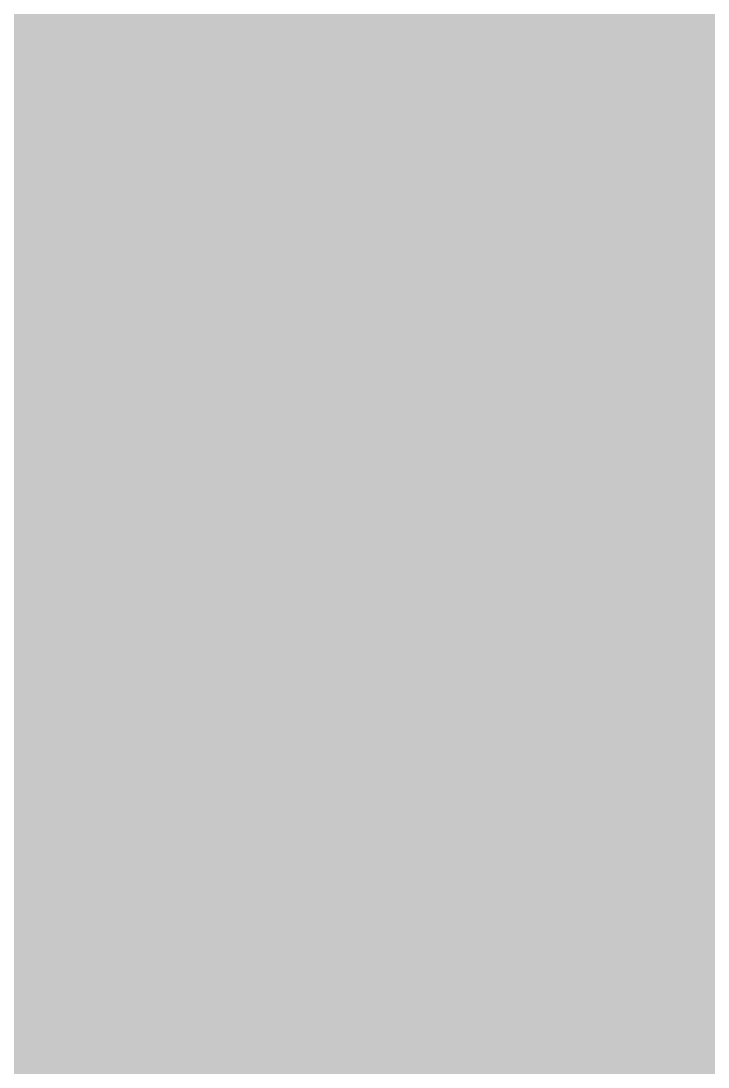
# Model space of a CAD drawing. Header units: inches. Extents: x 267136 to 306747, y 5028981 to 5062930.
# Drawn here: x 292173 to 294446, y 5037095 to 5040554 of the extents above; entities that cross this region are included whole.
import ezdxf

# ---------------------------------------------------------------- set-up
doc = ezdxf.new("R2010")
doc.units = ezdxf.units.IN
doc.header["$MEASUREMENT"] = 0

msp = doc.modelspace()

# ---------------------------------------------------------------- hatches: boundary and pattern name
for points in [[(292589.699, 5040367.817), (292557.139, 5040367.88), (292492.017, 5040368.007), (292426.896, 5040368.136), (292361.774, 5040368.264), (292296.652, 5040368.394), (292231.531, 5040368.523), (292166.409, 5040368.654), (292101.288, 5040368.786), (292101.334, 5040391.938), (292101.522, 5040484.547), (292101.709, 5040577.155), (292101.896, 5040669.764), (292101.99, 5040716.069), (292167.108, 5040715.937), (292232.226, 5040715.807), (292297.344, 5040715.676), (292427.58, 5040715.418), (292492.698, 5040715.291), (292557.816, 5040715.163), (292590.375, 5040715.1), (292590.285, 5040668.795), (292590.105, 5040576.187), (292589.745, 5040390.969), (292589.699, 5040367.817)], [(293078.112, 5040366.886), (293012.99, 5040367.008), (292947.868, 5040367.13), (292882.747, 5040367.253), (292817.625, 5040367.377), (292752.503, 5040367.502), (292687.382, 5040367.627), (292622.26, 5040367.753), (292589.699, 5040367.817), (292589.745, 5040390.969), (292590.105, 5040576.187), (292590.285, 5040668.795), (292590.375, 5040715.1), (292622.934, 5040715.036), (292688.052, 5040714.91), (292818.288, 5040714.66), (292883.406, 5040714.537), (292948.524, 5040714.413), (293013.642, 5040714.291), (293078.76, 5040714.168), (293078.674, 5040667.864), (293078.328, 5040482.646), (293078.155, 5040390.038), (293078.112, 5040366.886)], [(293566.523, 5040365.993), (293533.963, 5040366.051), (293468.841, 5040366.168), (293403.719, 5040366.286), (293338.598, 5040366.405), (293273.476, 5040366.524), (293208.355, 5040366.644), (293143.233, 5040366.765), (293078.112, 5040366.886), (293078.155, 5040390.038), (293078.328, 5040482.646), (293078.674, 5040667.864), (293078.76, 5040714.168), (293143.878, 5040714.047), (293274.114, 5040713.807), (293339.232, 5040713.687), (293469.468, 5040713.451), (293534.586, 5040713.334), (293567.145, 5040713.275), (293567.062, 5040666.971), (293566.896, 5040574.362), (293566.731, 5040481.753), (293566.565, 5040389.145), (293566.523, 5040365.993)], [(294054.936, 5040365.138), (293989.814, 5040365.25), (293924.692, 5040365.362), (293859.571, 5040365.475), (293794.449, 5040365.589), (293729.328, 5040365.704), (293664.206, 5040365.818), (293599.084, 5040365.935), (293566.523, 5040365.993), (293566.565, 5040389.145), (293566.731, 5040481.753), (293566.896, 5040574.362), (293567.062, 5040666.971), (293567.145, 5040713.275), (293599.704, 5040713.217), (293664.822, 5040713.102), (293729.94, 5040712.986), (293860.176, 5040712.758), (293990.412, 5040712.532), (294055.53, 5040712.42), (294055.451, 5040666.116), (294055.292, 5040573.507), (294055.134, 5040480.898), (294054.975, 5040388.29), (294054.936, 5040365.138)], [(294543.348, 5040364.32), (294510.787, 5040364.374), (294445.665, 5040364.481), (294380.544, 5040364.589), (294315.422, 5040364.697), (294250.3, 5040364.806), (294185.179, 5040364.916), (294120.057, 5040365.026), (294054.936, 5040365.138), (294054.975, 5040388.29), (294055.134, 5040480.898), (294055.292, 5040573.507), (294055.451, 5040666.116), (294055.53, 5040712.42), (294120.648, 5040712.309), (294250.884, 5040712.089), (294316.002, 5040711.98), (294446.238, 5040711.764), (294511.356, 5040711.657), (294543.915, 5040711.604), (294543.839, 5040665.299), (294543.688, 5040572.69), (294543.537, 5040480.082), (294543.385, 5040387.473), (294543.348, 5040364.32)], [(292589.024, 5040020.534), (292556.461, 5040020.598), (292491.336, 5040020.725), (292361.086, 5040020.981), (292295.961, 5040021.111), (292230.835, 5040021.241), (292100.585, 5040021.503), (292100.772, 5040114.112), (292100.96, 5040206.721), (292101.147, 5040299.329), (292101.288, 5040368.786), (292166.409, 5040368.654), (292231.531, 5040368.523), (292296.652, 5040368.394), (292361.774, 5040368.264), (292426.896, 5040368.136), (292492.017, 5040368.007), (292557.139, 5040367.88), (292589.699, 5040367.817), (292589.564, 5040298.36), (292589.384, 5040205.751), (292589.204, 5040113.143), (292589.024, 5040020.534)], [(293077.463, 5040019.603), (293012.338, 5040019.725), (292947.213, 5040019.848), (292882.087, 5040019.971), (292751.837, 5040020.219), (292621.587, 5040020.471), (292589.024, 5040020.534), (292589.204, 5040113.143), (292589.384, 5040205.751), (292589.564, 5040298.36), (292589.699, 5040367.817), (292622.26, 5040367.753), (292687.382, 5040367.627), (292752.503, 5040367.502), (292817.625, 5040367.377), (292882.747, 5040367.253), (292947.868, 5040367.13), (293078.112, 5040366.886), (293077.982, 5040297.429), (293077.809, 5040204.82), (293077.636, 5040112.212), (293077.463, 5040019.603)], [(293565.902, 5040018.71), (293533.339, 5040018.768), (293468.214, 5040018.886), (293403.089, 5040019.003), (293272.839, 5040019.241), (293207.713, 5040019.361), (293077.463, 5040019.603), (293077.636, 5040112.212), (293077.809, 5040204.82), (293077.982, 5040297.429), (293078.112, 5040366.886), (293143.233, 5040366.765), (293208.355, 5040366.644), (293273.476, 5040366.524), (293338.598, 5040366.405), (293403.719, 5040366.286), (293468.841, 5040366.168), (293533.963, 5040366.051), (293566.523, 5040365.993), (293566.399, 5040296.536), (293566.233, 5040203.927), (293566.068, 5040111.319), (293565.902, 5040018.71)], [(294054.341, 5040017.855), (293989.216, 5040017.967), (293924.091, 5040018.079), (293858.966, 5040018.192), (293793.84, 5040018.306), (293663.59, 5040018.536), (293598.465, 5040018.652), (293565.902, 5040018.71), (293566.068, 5040111.319), (293566.233, 5040203.927), (293566.399, 5040296.536), (293566.523, 5040365.993), (293599.084, 5040365.935), (293664.206, 5040365.818), (293729.328, 5040365.704), (293794.449, 5040365.589), (293859.571, 5040365.475), (293924.692, 5040365.362), (294054.936, 5040365.138), (294054.817, 5040295.681), (294054.658, 5040203.072), (294054.5, 5040110.463), (294054.341, 5040017.855)], [(294542.78, 5040017.038), (294510.218, 5040017.091), (294445.092, 5040017.198), (294379.967, 5040017.306), (294314.842, 5040017.415), (294249.717, 5040017.523), (294184.591, 5040017.633), (294054.341, 5040017.855), (294054.5, 5040110.463), (294054.658, 5040203.072), (294054.817, 5040295.681), (294054.936, 5040365.138), (294120.057, 5040365.026), (294185.179, 5040364.916), (294250.3, 5040364.806), (294315.422, 5040364.697), (294380.544, 5040364.589), (294445.665, 5040364.481), (294510.787, 5040364.374), (294543.348, 5040364.32), (294543.234, 5040294.864), (294543.083, 5040202.255), (294542.931, 5040109.646), (294542.78, 5040017.038)], [(292588.349, 5039673.251), (292555.784, 5039673.315), (292490.655, 5039673.442), (292425.527, 5039673.57), (292360.398, 5039673.699), (292295.269, 5039673.829), (292230.14, 5039673.958), (292165.011, 5039674.089), (292099.883, 5039674.221), (292100.023, 5039743.677), (292100.21, 5039836.286), (292100.398, 5039928.895), (292100.585, 5040021.503), (292230.835, 5040021.241), (292295.961, 5040021.111), (292361.086, 5040020.981), (292491.336, 5040020.725), (292556.461, 5040020.598), (292589.024, 5040020.534), (292588.844, 5039927.925), (292588.664, 5039835.317), (292588.484, 5039742.708), (292588.349, 5039673.251)], [(293076.814, 5039672.32), (293011.686, 5039672.442), (292881.428, 5039672.688), (292816.299, 5039672.812), (292751.171, 5039672.937), (292686.042, 5039673.062), (292620.913, 5039673.188), (292588.349, 5039673.251), (292588.484, 5039742.708), (292588.664, 5039835.317), (292588.844, 5039927.925), (292589.024, 5040020.534), (292621.587, 5040020.471), (292751.837, 5040020.219), (292882.087, 5040019.971), (292947.213, 5040019.848), (293012.338, 5040019.725), (293077.463, 5040019.603), (293077.29, 5039926.994), (293077.117, 5039834.386), (293076.944, 5039741.777), (293076.814, 5039672.32)], [(293565.281, 5039671.427), (293532.716, 5039671.486), (293467.587, 5039671.603), (293402.458, 5039671.721), (293337.33, 5039671.839), (293272.201, 5039671.958), (293207.072, 5039672.079), (293141.943, 5039672.199), (293076.814, 5039672.32), (293076.944, 5039741.777), (293077.117, 5039834.386), (293077.29, 5039926.994), (293077.463, 5040019.603), (293207.713, 5040019.361), (293272.839, 5040019.241), (293403.089, 5040019.003), (293468.214, 5040018.886), (293533.339, 5040018.768), (293565.902, 5040018.71), (293565.736, 5039926.101), (293565.571, 5039833.493), (293565.405, 5039740.884), (293565.281, 5039671.427)], [(294053.747, 5039670.572), (293988.618, 5039670.684), (293858.36, 5039670.91), (293793.231, 5039671.024), (293728.103, 5039671.138), (293662.974, 5039671.253), (293597.845, 5039671.369), (293565.281, 5039671.427), (293565.405, 5039740.884), (293565.571, 5039833.493), (293565.736, 5039926.101), (293565.902, 5040018.71), (293598.465, 5040018.652), (293663.59, 5040018.536), (293793.84, 5040018.306), (293858.966, 5040018.192), (293924.091, 5040018.079), (294054.341, 5040017.855), (294054.183, 5039925.246), (294054.024, 5039832.638), (294053.865, 5039740.029), (294053.747, 5039670.572)], [(294542.213, 5039669.755), (294509.648, 5039669.809), (294444.52, 5039669.916), (294379.391, 5039670.023), (294249.133, 5039670.241), (294118.875, 5039670.461), (294053.747, 5039670.572), (294053.865, 5039740.029), (294054.024, 5039832.638), (294054.183, 5039925.246), (294054.341, 5040017.855), (294184.591, 5040017.633), (294249.717, 5040017.523), (294314.842, 5040017.415), (294379.967, 5040017.306), (294445.092, 5040017.198), (294510.218, 5040017.091), (294542.78, 5040017.038), (294542.478, 5039831.82), (294542.326, 5039739.212), (294542.213, 5039669.755)], [(292587.673, 5039325.969), (292555.107, 5039326.033), (292489.974, 5039326.16), (292424.842, 5039326.288), (292359.71, 5039326.417), (292294.577, 5039326.546), (292229.445, 5039326.676), (292164.312, 5039326.807), (292099.18, 5039326.938), (292099.274, 5039373.243), (292099.461, 5039465.851), (292099.648, 5039558.46), (292099.836, 5039651.068), (292099.883, 5039674.221), (292165.011, 5039674.089), (292230.14, 5039673.958), (292295.269, 5039673.829), (292360.398, 5039673.699), (292425.527, 5039673.57), (292490.655, 5039673.442), (292555.784, 5039673.315), (292588.349, 5039673.251), (292588.303, 5039650.1), (292587.943, 5039464.882), (292587.763, 5039372.273), (292587.673, 5039325.969)], [(293076.166, 5039325.038), (293011.034, 5039325.16), (292945.901, 5039325.283), (292880.769, 5039325.406), (292815.636, 5039325.53), (292685.372, 5039325.78), (292620.239, 5039325.906), (292587.673, 5039325.969), (292587.763, 5039372.273), (292588.123, 5039557.491), (292588.303, 5039650.1), (292588.349, 5039673.251), (292620.913, 5039673.188), (292686.042, 5039673.062), (292751.171, 5039672.937), (292816.299, 5039672.812), (292881.428, 5039672.688), (293011.686, 5039672.442), (293076.814, 5039672.32), (293076.771, 5039649.168), (293076.598, 5039556.56), (293076.426, 5039463.951), (293076.253, 5039371.342), (293076.166, 5039325.038)], [(293564.659, 5039324.145), (293532.093, 5039324.204), (293466.961, 5039324.321), (293401.828, 5039324.438), (293336.696, 5039324.557), (293271.563, 5039324.676), (293206.431, 5039324.796), (293141.299, 5039324.917), (293076.166, 5039325.038), (293076.253, 5039371.342), (293076.426, 5039463.951), (293076.598, 5039556.56), (293076.771, 5039649.168), (293076.814, 5039672.32), (293141.943, 5039672.199), (293207.072, 5039672.079), (293272.201, 5039671.958), (293337.33, 5039671.839), (293402.458, 5039671.721), (293467.587, 5039671.603), (293532.716, 5039671.486), (293565.281, 5039671.427), (293565.239, 5039648.275), (293565.073, 5039555.667), (293564.908, 5039463.058), (293564.742, 5039370.449), (293564.659, 5039324.145)], [(294053.152, 5039323.29), (293988.02, 5039323.402), (293922.887, 5039323.514), (293857.755, 5039323.627), (293792.623, 5039323.741), (293727.49, 5039323.856), (293662.358, 5039323.971), (293597.225, 5039324.087), (293564.659, 5039324.145), (293564.742, 5039370.449), (293564.908, 5039463.058), (293565.073, 5039555.667), (293565.239, 5039648.275), (293565.281, 5039671.427), (293597.845, 5039671.369), (293662.974, 5039671.253), (293728.103, 5039671.138), (293793.231, 5039671.024), (293858.36, 5039670.91), (293988.618, 5039670.684), (294053.747, 5039670.572), (294053.707, 5039647.42), (294053.549, 5039554.812), (294053.39, 5039462.203), (294053.232, 5039369.594), (294053.152, 5039323.29)], [(294541.645, 5039322.473), (294509.079, 5039322.526), (294443.947, 5039322.633), (294378.814, 5039322.741), (294313.682, 5039322.85), (294248.549, 5039322.958), (294183.417, 5039323.068), (294118.285, 5039323.179), (294053.152, 5039323.29), (294053.232, 5039369.594), (294053.39, 5039462.203), (294053.549, 5039554.812), (294053.707, 5039647.42), (294053.747, 5039670.572), (294118.875, 5039670.461), (294249.133, 5039670.241), (294379.391, 5039670.023), (294444.52, 5039669.916), (294509.648, 5039669.809), (294542.213, 5039669.755), (294542.175, 5039646.603), (294542.024, 5039553.995), (294541.872, 5039461.386), (294541.721, 5039368.777), (294541.645, 5039322.473)], [(292586.998, 5038978.687), (292554.43, 5038978.751), (292489.294, 5038978.878), (292424.158, 5038979.006), (292293.886, 5038979.264), (292228.75, 5038979.395), (292163.614, 5038979.524), (292098.478, 5038979.656), (292098.524, 5039002.809), (292098.712, 5039095.417), (292098.899, 5039188.025), (292099.086, 5039280.634), (292099.18, 5039326.938), (292164.312, 5039326.807), (292229.445, 5039326.676), (292294.577, 5039326.546), (292359.71, 5039326.417), (292424.842, 5039326.288), (292489.974, 5039326.16), (292555.107, 5039326.033), (292587.673, 5039325.969), (292587.583, 5039279.665), (292587.403, 5039187.056), (292587.223, 5039094.448), (292587.043, 5039001.839), (292586.998, 5038978.687)], [(293075.518, 5038977.756), (293010.382, 5038977.878), (292880.11, 5038978.124), (292814.974, 5038978.248), (292684.702, 5038978.498), (292586.998, 5038978.687), (292587.043, 5039001.839), (292587.223, 5039094.448), (292587.403, 5039187.056), (292587.583, 5039279.665), (292587.673, 5039325.969), (292620.239, 5039325.906), (292685.372, 5039325.78), (292815.636, 5039325.53), (292880.769, 5039325.406), (292945.901, 5039325.283), (293011.034, 5039325.16), (293076.166, 5039325.038), (293076.08, 5039278.734), (293075.907, 5039186.125), (293075.734, 5039093.517), (293075.561, 5039000.908), (293075.518, 5038977.756)], [(293564.038, 5038976.863), (293531.47, 5038976.921), (293466.334, 5038977.039), (293401.198, 5038977.156), (293336.062, 5038977.275), (293205.79, 5038977.515), (293140.654, 5038977.635), (293075.518, 5038977.756), (293075.561, 5039000.908), (293075.734, 5039093.517), (293075.907, 5039186.125), (293076.08, 5039278.734), (293076.166, 5039325.038), (293141.299, 5039324.917), (293206.431, 5039324.796), (293271.563, 5039324.676), (293336.696, 5039324.557), (293401.828, 5039324.438), (293466.961, 5039324.321), (293532.093, 5039324.204), (293564.659, 5039324.145), (293564.576, 5039277.841), (293564.411, 5039185.232), (293564.079, 5039000.016), (293564.038, 5038976.863)], [(294052.558, 5038976.008), (293987.422, 5038976.12), (293922.286, 5038976.232), (293857.15, 5038976.346), (293792.014, 5038976.459), (293661.742, 5038976.689), (293564.038, 5038976.863), (293564.079, 5039000.016), (293564.411, 5039185.232), (293564.576, 5039277.841), (293564.659, 5039324.145), (293597.225, 5039324.087), (293662.358, 5039323.971), (293727.49, 5039323.856), (293792.623, 5039323.741), (293857.755, 5039323.627), (293922.887, 5039323.514), (293988.02, 5039323.402), (294053.152, 5039323.29), (294053.073, 5039276.986), (294052.915, 5039184.377), (294052.756, 5039091.769), (294052.598, 5038999.16), (294052.558, 5038976.008)], [(294541.078, 5038975.19), (294508.51, 5038975.244), (294443.374, 5038975.352), (294378.238, 5038975.459), (294313.102, 5038975.567), (294247.966, 5038975.677), (294182.83, 5038975.786), (294117.694, 5038975.896), (294052.558, 5038976.008), (294052.598, 5038999.16), (294052.756, 5039091.769), (294052.915, 5039184.377), (294053.073, 5039276.986), (294053.152, 5039323.29), (294118.285, 5039323.179), (294183.417, 5039323.068), (294248.549, 5039322.958), (294313.682, 5039322.85), (294378.814, 5039322.741), (294443.947, 5039322.633), (294509.079, 5039322.526), (294541.645, 5039322.473), (294541.57, 5039276.169), (294541.418, 5039183.56), (294541.267, 5039090.952), (294541.116, 5038998.343), (294541.078, 5038975.19)], [(292586.322, 5038631.405), (292553.752, 5038631.469), (292488.613, 5038631.596), (292423.473, 5038631.724), (292358.334, 5038631.853), (292293.194, 5038631.982), (292228.054, 5038632.112), (292162.915, 5038632.243), (292097.775, 5038632.374), (292097.962, 5038724.982), (292098.15, 5038817.591), (292098.337, 5038910.2), (292098.478, 5038979.656), (292163.614, 5038979.524), (292228.75, 5038979.395), (292293.886, 5038979.264), (292424.158, 5038979.006), (292489.294, 5038978.878), (292554.43, 5038978.751), (292586.998, 5038978.687), (292586.863, 5038909.23), (292586.683, 5038816.622), (292586.502, 5038724.014), (292586.322, 5038631.405)], [(293074.869, 5038630.475), (293009.73, 5038630.596), (292944.59, 5038630.719), (292879.451, 5038630.842), (292814.311, 5038630.966), (292749.171, 5038631.091), (292684.032, 5038631.216), (292586.322, 5038631.405), (292586.502, 5038724.014), (292586.683, 5038816.622), (292586.863, 5038909.23), (292586.998, 5038978.687), (292684.702, 5038978.498), (292814.974, 5038978.248), (292880.11, 5038978.124), (293010.382, 5038977.878), (293075.518, 5038977.756), (293075.388, 5038908.3), (293075.215, 5038815.691), (293074.869, 5038630.475)], [(293563.417, 5038629.581), (293530.847, 5038629.64), (293465.707, 5038629.757), (293400.567, 5038629.875), (293335.428, 5038629.993), (293270.288, 5038630.112), (293205.149, 5038630.232), (293140.009, 5038630.353), (293074.869, 5038630.475), (293075.215, 5038815.691), (293075.388, 5038908.3), (293075.518, 5038977.756), (293140.654, 5038977.635), (293270.926, 5038977.395), (293336.062, 5038977.275), (293401.198, 5038977.156), (293466.334, 5038977.039), (293531.47, 5038976.921), (293564.038, 5038976.863), (293563.914, 5038907.406), (293563.748, 5038814.798), (293563.582, 5038722.189), (293563.417, 5038629.581)], [(294051.964, 5038628.726), (293986.824, 5038628.838), (293921.684, 5038628.95), (293856.545, 5038629.063), (293791.405, 5038629.178), (293726.266, 5038629.292), (293595.986, 5038629.522), (293563.417, 5038629.581), (293563.582, 5038722.189), (293563.748, 5038814.798), (293563.914, 5038907.406), (293564.038, 5038976.863), (293661.742, 5038976.689), (293792.014, 5038976.459), (293857.15, 5038976.346), (293922.286, 5038976.232), (294052.558, 5038976.008), (294052.439, 5038906.552), (294052.281, 5038813.943), (294052.122, 5038721.335), (294051.964, 5038628.726)], [(294540.511, 5038627.909), (294507.941, 5038627.962), (294442.801, 5038628.069), (294377.662, 5038628.177), (294312.522, 5038628.285), (294247.382, 5038628.395), (294182.243, 5038628.505), (294117.103, 5038628.615), (294051.964, 5038628.726), (294052.122, 5038721.335), (294052.281, 5038813.943), (294052.439, 5038906.552), (294052.558, 5038976.008), (294117.694, 5038975.896), (294182.83, 5038975.786), (294247.966, 5038975.677), (294313.102, 5038975.567), (294378.238, 5038975.459), (294443.374, 5038975.352), (294541.078, 5038975.19), (294540.964, 5038905.734), (294540.662, 5038720.518), (294540.511, 5038627.909)], [(292585.647, 5038284.123), (292553.075, 5038284.187), (292487.932, 5038284.314), (292422.789, 5038284.442), (292357.646, 5038284.571), (292292.502, 5038284.7), (292227.359, 5038284.83), (292162.216, 5038284.961), (292097.073, 5038285.093), (292097.213, 5038354.549), (292097.401, 5038447.157), (292097.588, 5038539.766), (292097.775, 5038632.374), (292162.915, 5038632.243), (292228.054, 5038632.112), (292293.194, 5038631.982), (292358.334, 5038631.853), (292423.473, 5038631.724), (292488.613, 5038631.596), (292553.752, 5038631.469), (292586.322, 5038631.405), (292586.142, 5038538.797), (292585.962, 5038446.188), (292585.782, 5038353.58), (292585.647, 5038284.123)], [(293074.221, 5038283.192), (293009.078, 5038283.314), (292943.935, 5038283.437), (292878.792, 5038283.561), (292813.648, 5038283.685), (292748.505, 5038283.809), (292618.219, 5038284.061), (292585.647, 5038284.123), (292585.782, 5038353.58), (292585.962, 5038446.188), (292586.142, 5038538.797), (292586.322, 5038631.405), (292684.032, 5038631.216), (292749.171, 5038631.091), (292814.311, 5038630.966), (292879.451, 5038630.842), (292944.59, 5038630.719), (293009.73, 5038630.596), (293074.869, 5038630.475), (293074.697, 5038537.865), (293074.524, 5038445.257), (293074.351, 5038352.648), (293074.221, 5038283.192)], [(293562.795, 5038282.3), (293530.224, 5038282.357), (293465.08, 5038282.475), (293334.794, 5038282.711), (293269.651, 5038282.831), (293204.508, 5038282.95), (293139.364, 5038283.071), (293074.221, 5038283.192), (293074.351, 5038352.648), (293074.524, 5038445.257), (293074.697, 5038537.865), (293074.869, 5038630.475), (293140.009, 5038630.353), (293205.149, 5038630.232), (293270.288, 5038630.112), (293335.428, 5038629.993), (293400.567, 5038629.875), (293465.707, 5038629.757), (293530.847, 5038629.64), (293563.417, 5038629.581), (293563.251, 5038536.973), (293563.085, 5038444.364), (293562.919, 5038351.756), (293562.795, 5038282.3)], [(294051.369, 5038281.444), (293986.226, 5038281.556), (293855.94, 5038281.782), (293790.796, 5038281.896), (293725.653, 5038282.01), (293660.51, 5038282.125), (293595.367, 5038282.241), (293562.795, 5038282.3), (293562.919, 5038351.756), (293563.085, 5038444.364), (293563.251, 5038536.973), (293563.417, 5038629.581), (293595.986, 5038629.522), (293726.266, 5038629.292), (293791.405, 5038629.178), (293856.545, 5038629.063), (293921.684, 5038628.95), (294051.964, 5038628.726), (294051.805, 5038536.117), (294051.647, 5038443.509), (294051.488, 5038350.9), (294051.369, 5038281.444)], [(294539.943, 5038280.627), (294507.372, 5038280.681), (294442.229, 5038280.788), (294377.085, 5038280.896), (294311.942, 5038281.004), (294246.799, 5038281.113), (294181.656, 5038281.223), (294116.512, 5038281.333), (294051.369, 5038281.444), (294051.488, 5038350.9), (294051.647, 5038443.509), (294051.805, 5038536.117), (294051.964, 5038628.726), (294117.103, 5038628.615), (294182.243, 5038628.505), (294247.382, 5038628.395), (294312.522, 5038628.285), (294377.662, 5038628.177), (294442.801, 5038628.069), (294507.941, 5038627.962), (294540.511, 5038627.909), (294540.359, 5038535.301), (294540.208, 5038442.692), (294540.057, 5038350.084), (294539.943, 5038280.627)], [(292584.972, 5037936.842), (292552.398, 5037936.905), (292487.251, 5037937.033), (292422.105, 5037937.161), (292356.958, 5037937.289), (292226.664, 5037937.549), (292161.517, 5037937.68), (292096.371, 5037937.811), (292096.464, 5037984.115), (292096.651, 5038076.724), (292096.839, 5038169.332), (292097.026, 5038261.94), (292097.073, 5038285.093), (292162.216, 5038284.961), (292227.359, 5038284.83), (292292.502, 5038284.7), (292357.646, 5038284.571), (292422.789, 5038284.442), (292487.932, 5038284.314), (292553.075, 5038284.187), (292585.647, 5038284.123), (292585.602, 5038260.972), (292585.422, 5038168.363), (292585.242, 5038075.755), (292585.062, 5037983.146), (292584.972, 5037936.842)], [(293073.573, 5037935.911), (293008.426, 5037936.033), (292943.279, 5037936.155), (292878.132, 5037936.278), (292812.986, 5037936.402), (292682.692, 5037936.652), (292617.545, 5037936.778), (292584.972, 5037936.842), (292585.062, 5037983.146), (292585.242, 5038075.755), (292585.422, 5038168.363), (292585.602, 5038260.972), (292585.647, 5038284.123), (292618.219, 5038284.061), (292748.505, 5038283.809), (292813.648, 5038283.685), (292878.792, 5038283.561), (292943.935, 5038283.437), (293009.078, 5038283.314), (293074.221, 5038283.192), (293074.178, 5038260.04), (293074.005, 5038167.432), (293073.832, 5038074.823), (293073.659, 5037982.215), (293073.573, 5037935.911)], [(293562.174, 5037935.018), (293529.601, 5037935.076), (293464.454, 5037935.193), (293399.307, 5037935.312), (293334.16, 5037935.43), (293269.013, 5037935.549), (293203.866, 5037935.669), (293138.72, 5037935.79), (293073.573, 5037935.911), (293073.659, 5037982.215), (293073.832, 5038074.823), (293074.005, 5038167.432), (293074.178, 5038260.04), (293074.221, 5038283.192), (293139.364, 5038283.071), (293204.508, 5038282.95), (293269.651, 5038282.831), (293334.794, 5038282.711), (293465.08, 5038282.475), (293530.224, 5038282.357), (293562.795, 5038282.3), (293562.754, 5038259.147), (293562.422, 5038073.931), (293562.257, 5037981.322), (293562.174, 5037935.018)], [(294050.775, 5037934.163), (293985.628, 5037934.274), (293855.334, 5037934.5), (293790.188, 5037934.614), (293659.894, 5037934.844), (293594.747, 5037934.96), (293562.174, 5037935.018), (293562.257, 5037981.322), (293562.422, 5038073.931), (293562.754, 5038259.147), (293562.795, 5038282.3), (293595.367, 5038282.241), (293660.51, 5038282.125), (293725.653, 5038282.01), (293790.796, 5038281.896), (293855.94, 5038281.782), (293986.226, 5038281.556), (294051.369, 5038281.444), (294051.33, 5038258.292), (294051.171, 5038165.684), (294051.013, 5038073.075), (294050.854, 5037980.467), (294050.775, 5037934.163)], [(294539.376, 5037933.346), (294506.803, 5037933.399), (294441.656, 5037933.506), (294376.509, 5037933.614), (294311.362, 5037933.723), (294246.215, 5037933.831), (294181.069, 5037933.941), (294050.775, 5037934.163), (294050.854, 5037980.467), (294051.013, 5038073.075), (294051.171, 5038165.684), (294051.33, 5038258.292), (294051.369, 5038281.444), (294116.512, 5038281.333), (294181.656, 5038281.223), (294246.799, 5038281.113), (294311.942, 5038281.004), (294377.085, 5038280.896), (294442.229, 5038280.788), (294507.372, 5038280.681), (294539.943, 5038280.627), (294539.906, 5038257.476), (294539.754, 5038164.867), (294539.452, 5037979.649), (294539.376, 5037933.346)], [(292584.296, 5037589.561), (292551.721, 5037589.624), (292486.571, 5037589.751), (292421.42, 5037589.88), (292356.27, 5037590.008), (292291.12, 5037590.138), (292225.969, 5037590.268), (292160.819, 5037590.398), (292095.668, 5037590.529), (292095.715, 5037613.682), (292095.902, 5037706.29), (292096.09, 5037798.898), (292096.277, 5037891.507), (292096.371, 5037937.811), (292161.517, 5037937.68), (292226.664, 5037937.549), (292356.958, 5037937.289), (292422.105, 5037937.161), (292487.251, 5037937.033), (292552.398, 5037936.905), (292584.972, 5037936.842), (292584.702, 5037797.93), (292584.521, 5037705.321), (292584.342, 5037612.713), (292584.296, 5037589.561)], [(293072.925, 5037588.63), (293007.774, 5037588.752), (292942.624, 5037588.874), (292877.473, 5037588.997), (292812.323, 5037589.121), (292747.172, 5037589.246), (292682.022, 5037589.371), (292616.872, 5037589.497), (292584.296, 5037589.561), (292584.342, 5037612.713), (292584.521, 5037705.321), (292584.702, 5037797.93), (292584.972, 5037936.842), (292617.545, 5037936.778), (292682.692, 5037936.652), (292812.986, 5037936.402), (292878.132, 5037936.278), (292943.279, 5037936.155), (293073.573, 5037935.911), (293073.486, 5037889.606), (293073.313, 5037796.998), (293073.141, 5037704.39), (293072.968, 5037611.781), (293072.925, 5037588.63)], [(293561.553, 5037587.736), (293528.978, 5037587.795), (293463.827, 5037587.912), (293398.677, 5037588.03), (293333.526, 5037588.148), (293268.376, 5037588.268), (293203.225, 5037588.388), (293138.075, 5037588.508), (293072.925, 5037588.63), (293072.968, 5037611.781), (293073.141, 5037704.39), (293073.313, 5037796.998), (293073.486, 5037889.606), (293073.573, 5037935.911), (293138.72, 5037935.79), (293203.866, 5037935.669), (293269.013, 5037935.549), (293334.16, 5037935.43), (293399.307, 5037935.312), (293464.454, 5037935.193), (293529.601, 5037935.076), (293562.174, 5037935.018), (293562.091, 5037888.714), (293561.926, 5037796.105), (293561.594, 5037610.889), (293561.553, 5037587.736)], [(294050.181, 5037586.882), (293985.03, 5037586.993), (293919.88, 5037587.105), (293854.729, 5037587.219), (293724.429, 5037587.447), (293659.278, 5037587.562), (293594.128, 5037587.679), (293561.553, 5037587.736), (293561.594, 5037610.889), (293561.926, 5037796.105), (293562.091, 5037888.714), (293562.174, 5037935.018), (293594.747, 5037934.96), (293659.894, 5037934.844), (293790.188, 5037934.614), (293855.334, 5037934.5), (293985.628, 5037934.274), (294050.775, 5037934.163), (294050.696, 5037887.858), (294050.537, 5037795.25), (294050.379, 5037702.642), (294050.22, 5037610.033), (294050.181, 5037586.882)], [(294538.809, 5037586.064), (294506.234, 5037586.117), (294441.083, 5037586.225), (294375.933, 5037586.332), (294310.782, 5037586.44), (294180.482, 5037586.66), (294115.331, 5037586.771), (294050.181, 5037586.882), (294050.22, 5037610.033), (294050.379, 5037702.642), (294050.537, 5037795.25), (294050.696, 5037887.858), (294050.775, 5037934.163), (294181.069, 5037933.941), (294246.215, 5037933.831), (294311.362, 5037933.723), (294376.509, 5037933.614), (294441.656, 5037933.506), (294506.803, 5037933.399), (294539.376, 5037933.346), (294539.301, 5037887.042), (294539.149, 5037794.434), (294538.998, 5037701.825), (294538.847, 5037609.217), (294538.809, 5037586.064)], [(292583.621, 5037242.279), (292551.044, 5037242.343), (292355.582, 5037242.727), (292290.428, 5037242.856), (292225.274, 5037242.986), (292094.966, 5037243.248), (292095.153, 5037335.856), (292095.341, 5037428.465), (292095.528, 5037521.073), (292095.668, 5037590.529), (292160.819, 5037590.398), (292225.969, 5037590.268), (292291.12, 5037590.138), (292356.27, 5037590.008), (292421.42, 5037589.88), (292486.571, 5037589.751), (292551.721, 5037589.624), (292584.296, 5037589.561), (292584.161, 5037520.104), (292583.801, 5037334.888), (292583.621, 5037242.279)], [(293072.276, 5037241.349), (293007.122, 5037241.471), (292941.968, 5037241.593), (292876.814, 5037241.716), (292811.66, 5037241.84), (292681.352, 5037242.09), (292616.198, 5037242.216), (292583.621, 5037242.279), (292583.801, 5037334.888), (292584.161, 5037520.104), (292584.296, 5037589.561), (292616.872, 5037589.497), (292682.022, 5037589.371), (292747.172, 5037589.246), (292812.323, 5037589.121), (292877.473, 5037588.997), (292942.624, 5037588.874), (293007.774, 5037588.752), (293072.925, 5037588.63), (293072.795, 5037519.173), (293072.449, 5037333.957), (293072.276, 5037241.349)], [(293560.931, 5037240.455), (293528.354, 5037240.514), (293463.2, 5037240.631), (293332.892, 5037240.867), (293267.738, 5037240.986), (293202.584, 5037241.106), (293137.43, 5037241.228), (293072.276, 5037241.349), (293072.622, 5037426.565), (293072.795, 5037519.173), (293072.925, 5037588.63), (293138.075, 5037588.508), (293203.225, 5037588.388), (293268.376, 5037588.268), (293333.526, 5037588.148), (293398.677, 5037588.03), (293463.827, 5037587.912), (293528.978, 5037587.795), (293561.553, 5037587.736), (293561.428, 5037518.28), (293561.263, 5037425.672), (293561.097, 5037333.063), (293560.931, 5037240.455)], [(294049.587, 5037239.601), (293984.433, 5037239.712), (293919.279, 5037239.824), (293854.125, 5037239.937), (293788.97, 5037240.052), (293723.816, 5037240.166), (293658.663, 5037240.281), (293593.509, 5037240.397), (293560.931, 5037240.455), (293561.097, 5037333.063), (293561.263, 5037425.672), (293561.428, 5037518.28), (293561.553, 5037587.736), (293594.128, 5037587.679), (293659.278, 5037587.562), (293724.429, 5037587.447), (293854.729, 5037587.219), (293919.88, 5037587.105), (293985.03, 5037586.993), (294050.181, 5037586.882), (294050.062, 5037517.425), (294049.904, 5037424.816), (294049.745, 5037332.209), (294049.587, 5037239.601)], [(294538.242, 5037238.783), (294505.665, 5037238.837), (294440.511, 5037238.943), (294375.357, 5037239.052), (294310.203, 5037239.16), (294245.049, 5037239.269), (294114.741, 5037239.489), (294049.587, 5037239.601), (294049.745, 5037332.209), (294049.904, 5037424.816), (294050.062, 5037517.425), (294050.181, 5037586.882), (294115.331, 5037586.771), (294180.482, 5037586.66), (294310.782, 5037586.44), (294375.933, 5037586.332), (294441.083, 5037586.225), (294506.234, 5037586.117), (294538.809, 5037586.064), (294538.696, 5037516.608), (294538.544, 5037424), (294538.393, 5037331.392), (294538.242, 5037238.783)], [(292582.946, 5036894.998), (292550.367, 5036895.062), (292485.209, 5036895.189), (292420.052, 5036895.317), (292354.894, 5036895.446), (292289.737, 5036895.575), (292224.579, 5036895.705), (292159.421, 5036895.836), (292094.264, 5036895.968), (292094.404, 5036965.424), (292094.592, 5037058.032), (292094.779, 5037150.641), (292094.966, 5037243.248), (292225.274, 5037242.986), (292290.428, 5037242.856), (292355.582, 5037242.727), (292583.621, 5037242.279), (292583.441, 5037149.671), (292583.261, 5037057.062), (292583.081, 5036964.455), (292582.946, 5036894.998)], [(293071.628, 5036894.067), (293006.47, 5036894.189), (292941.313, 5036894.312), (292876.155, 5036894.436), (292810.998, 5036894.56), (292745.84, 5036894.684), (292680.682, 5036894.81), (292615.525, 5036894.936), (292582.946, 5036894.998), (292583.081, 5036964.455), (292583.261, 5037057.062), (292583.441, 5037149.671), (292583.621, 5037242.279), (292616.198, 5037242.216), (292681.352, 5037242.09), (292811.66, 5037241.84), (292876.814, 5037241.716), (292941.968, 5037241.593), (293072.276, 5037241.349), (293072.104, 5037148.74), (293071.931, 5037056.132), (293071.758, 5036963.523), (293071.628, 5036894.067)], [(293560.31, 5036893.175), (293527.731, 5036893.232), (293462.574, 5036893.35), (293397.416, 5036893.468), (293332.259, 5036893.586), (293267.101, 5036893.706), (293201.943, 5036893.825), (293136.786, 5036893.946), (293071.628, 5036894.067), (293071.758, 5036963.523), (293071.931, 5037056.132), (293072.104, 5037148.74), (293072.276, 5037241.349), (293137.43, 5037241.228), (293202.584, 5037241.106), (293267.738, 5037240.986), (293332.892, 5037240.867), (293463.2, 5037240.631), (293528.354, 5037240.514), (293560.931, 5037240.455), (293560.766, 5037147.847), (293560.6, 5037055.239), (293560.435, 5036962.631), (293560.31, 5036893.175)], [(294048.992, 5036892.319), (293983.835, 5036892.431), (293918.677, 5036892.544), (293853.52, 5036892.657), (293723.204, 5036892.885), (293658.047, 5036893), (293592.889, 5036893.116), (293560.31, 5036893.175), (293560.435, 5036962.631), (293560.6, 5037055.239), (293560.766, 5037147.847), (293560.931, 5037240.455), (293593.509, 5037240.397), (293658.663, 5037240.281), (293723.816, 5037240.166), (293788.97, 5037240.052), (293854.125, 5037239.937), (293919.279, 5037239.824), (293984.433, 5037239.712), (294049.587, 5037239.601), (294049.428, 5037146.992), (294049.27, 5037054.384), (294049.111, 5036961.775), (294048.992, 5036892.319)], [(294537.675, 5036891.502), (294505.096, 5036891.556), (294439.938, 5036891.662), (294374.781, 5036891.771), (294309.623, 5036891.879), (294244.465, 5036891.988), (294179.308, 5036892.098), (294114.15, 5036892.208), (294048.992, 5036892.319), (294049.111, 5036961.775), (294049.27, 5037054.384), (294049.428, 5037146.992), (294049.587, 5037239.601), (294114.741, 5037239.489), (294245.049, 5037239.269), (294310.203, 5037239.16), (294375.357, 5037239.052), (294440.511, 5037238.943), (294505.665, 5037238.837), (294538.242, 5037238.783), (294538.09, 5037146.175), (294537.939, 5037053.566), (294537.788, 5036960.958), (294537.675, 5036891.502)]]:
    msp.add_hatch(color=256).paths.add_polyline_path(points, flags=0)

doc.saveas('drawing.dxf')
